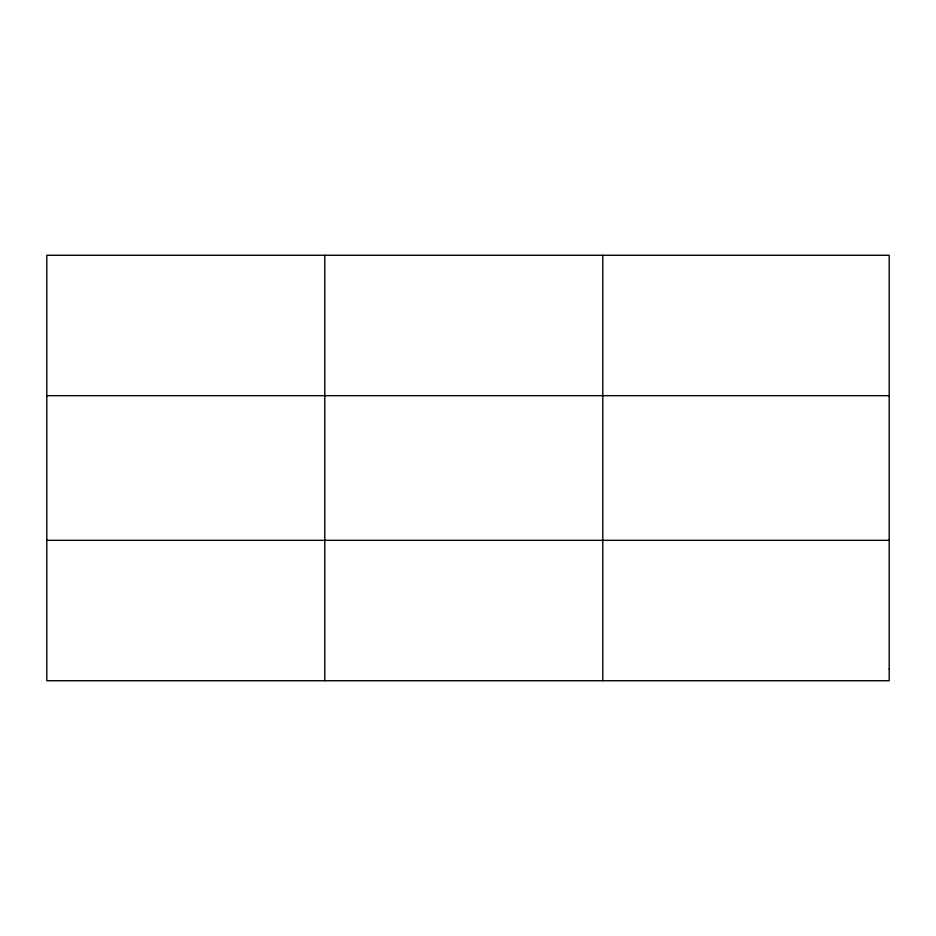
<?xml version="1.0" encoding="UTF-8"?>
<svg xmlns="http://www.w3.org/2000/svg" width="936" height="936" viewBox="0 0 936 936"><rect width="100%" height="100%" fill="white"/><g stroke="black" fill="none" stroke-linecap="round" stroke-linejoin="round"><path stroke-width="1.4" d="M324.792 680.729L324.792 255.271M602.784 680.729L602.784 255.271M46.8 395.671L889.2 395.671M46.8 540.329L889.2 540.329M889.2 669.029L889.2 680.729L46.8 680.729L46.8 255.271L889.2 255.271L889.2 669.029"/></g></svg>
